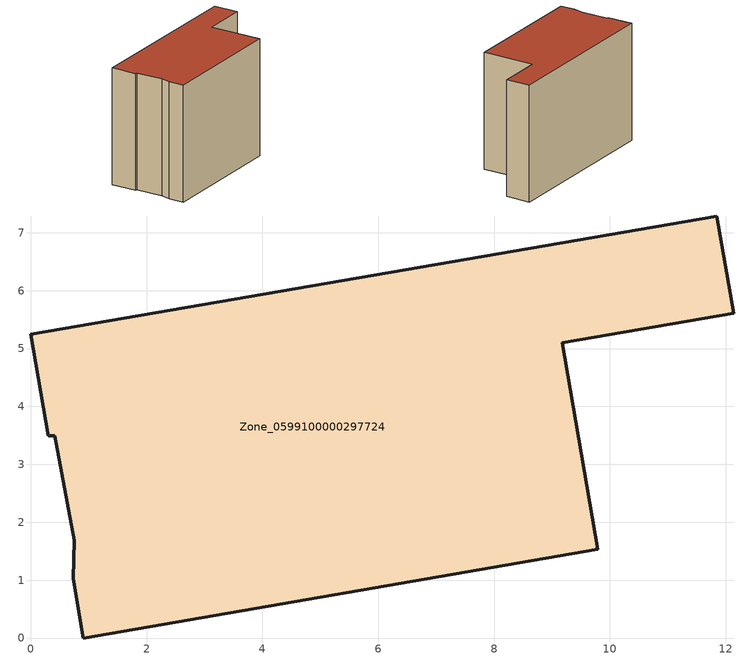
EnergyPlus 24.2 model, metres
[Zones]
Zone_0599100000297724
 floor ground (C_G): 0.91,0 0.73,1.02 0.75,1.69 0.41,3.49 0.3,3.5 0,5.25 11.85,7.29 12.14,5.61 9.18,5.1 9.79,1.53 z0
 wall outside (C_F): 12.14,5.61 11.85,7.29 0,5.25 0.3,3.5 0.41,3.49 0.75,1.69 0.73,1.02 0.91,0 9.79,1.53 9.18,5.1 12.14,5.61 z0:8
 roof outside (C_R): 0.73,1.02 0.91,0 9.79,1.53 9.18,5.1 12.14,5.61 11.85,7.29 0,5.25 0.3,3.5 0.41,3.49 0.75,1.69 z8
[BUILDING]
Pand.0599100000297724: North Axis=0; Terrain=City; Loads Convergence Tolerance Value=0.04; Temperature Convergence Tolerance Value=0.4; Solar Distribution=FullExterior; Maximum Number of Warmup Days=25; Minimum Number of Warmup Days=1
[Site:Location]
Rotterdam.The.Hague.AP_ZH_NLD Design_Conditions: Latitude=51.96; Longitude=4.45; Time Zone=1; Elevation=-4.5
[SITE:GROUNDTEMPERATURE:BUILDINGSURFACE]
18, 18, 18, 18, 18, 18, 18, 18, 18, 18, 18, 18
[MATERIAL] Thermal Absorptance=0.9; Solar Absorptance=0.7; Visible Absorptance=0.7
Name | Roughness | Thickness | Conductivity | Density | Specific Heat
G.TI.1992-2005 | MediumSmooth | 0.15 | 0.06 | 540 | 1210
F.TI.1992-2005 | Rough | 0.3 | 0.12 | 1920 | 840
R.TI.1992-2005 | MediumRough | 0.2 | 0.08 | 1500 | 1000
[CONSTRUCTION]
C_G: G.TI.1992-2005
C_F: F.TI.1992-2005
C_R: R.TI.1992-2005
[ZONE]
Zone_0599100000297724: Type=1; Multiplier=1; Ceiling Height=Autocalculate; Volume=Autocalculate; Floor Area=autocalculate; Part of Total Floor Area=Yes
[ZONEINFILTRATION:DESIGNFLOWRATE]
Infil_Zone_0599100000297724: Zone or ZoneList or Space or SpaceList=Zone_0599100000297724; Schedule=AlwaysOn; Design Flow Rate Calculation Method=Flow/Area; Flow Rate per Floor Area=0.0015; Constant Term Coefficient=1; Temperature Term Coefficient=0; Velocity Term Coefficient=0; Velocity Squared Term Coefficient=0
[HVACTEMPLATE:ZONE:IDEALLOADSAIRSYSTEM]
Zone_0599100000297724: Maximum Heating Supply Air Temperature=50; Minimum Cooling Supply Air Temperature=13; Maximum Heating Supply Air Humidity Ratio=0.0156; Minimum Cooling Supply Air Humidity Ratio=0.0077; Heating Limit=NoLimit; Cooling Limit=NoLimit; Dehumidification Control Type=ConstantSensibleHeatRatio; Cooling Sensible Heat Ratio=0.7; Dehumidification Setpoint=60; Humidification Control Type=None; Humidification Setpoint=30; Outdoor Air Method=None; Outdoor Air Flow Rate per Person=0.00944; Outdoor Air Flow Rate per Zone Floor Area=0; Outdoor Air Flow Rate per Zone=0; Demand Controlled Ventilation Type=None; Outdoor Air Economizer Type=NoEconomizer; Heat Recovery Type=None; Sensible Heat Recovery Effectiveness=0.7; Latent Heat Recovery Effectiveness=0.65
[ZONECONTROL:THERMOSTAT]
ThermostatControl_Zone_0599100000297724: Zone or ZoneList=Zone_0599100000297724; Control Type Schedule=DualSetpointControlType; Control 1=Thermostat_Zone_0599100000297724; Temperature Difference Between Cutout And Setpoint=0
[THERMOSTATSETPOINT:DUALSETPOINT]
Thermostat_Zone_0599100000297724: Heating Setpoint Temperature Schedule=HeatingSetpoint_Zone_0599100000297724; Cooling Setpoint Temperature Schedule=CoolingSetpoint_Zone_0599100000297724
[SCHEDULE:COMPACT]
HeatingSetpoint_Zone_0599100000297724: Through: 12/31, For: AllDays, Until: 24:00, 21
CoolingSetpoint_Zone_0599100000297724: Through: 12/31, For: AllDays, Until: 24:00, 24
DualSetpointControlType: Through: 12/31, For: AllDays, Until: 24:00, 4
AlwaysOn: Through: 12/31, For: AllDays, Until: 24:00, 1
